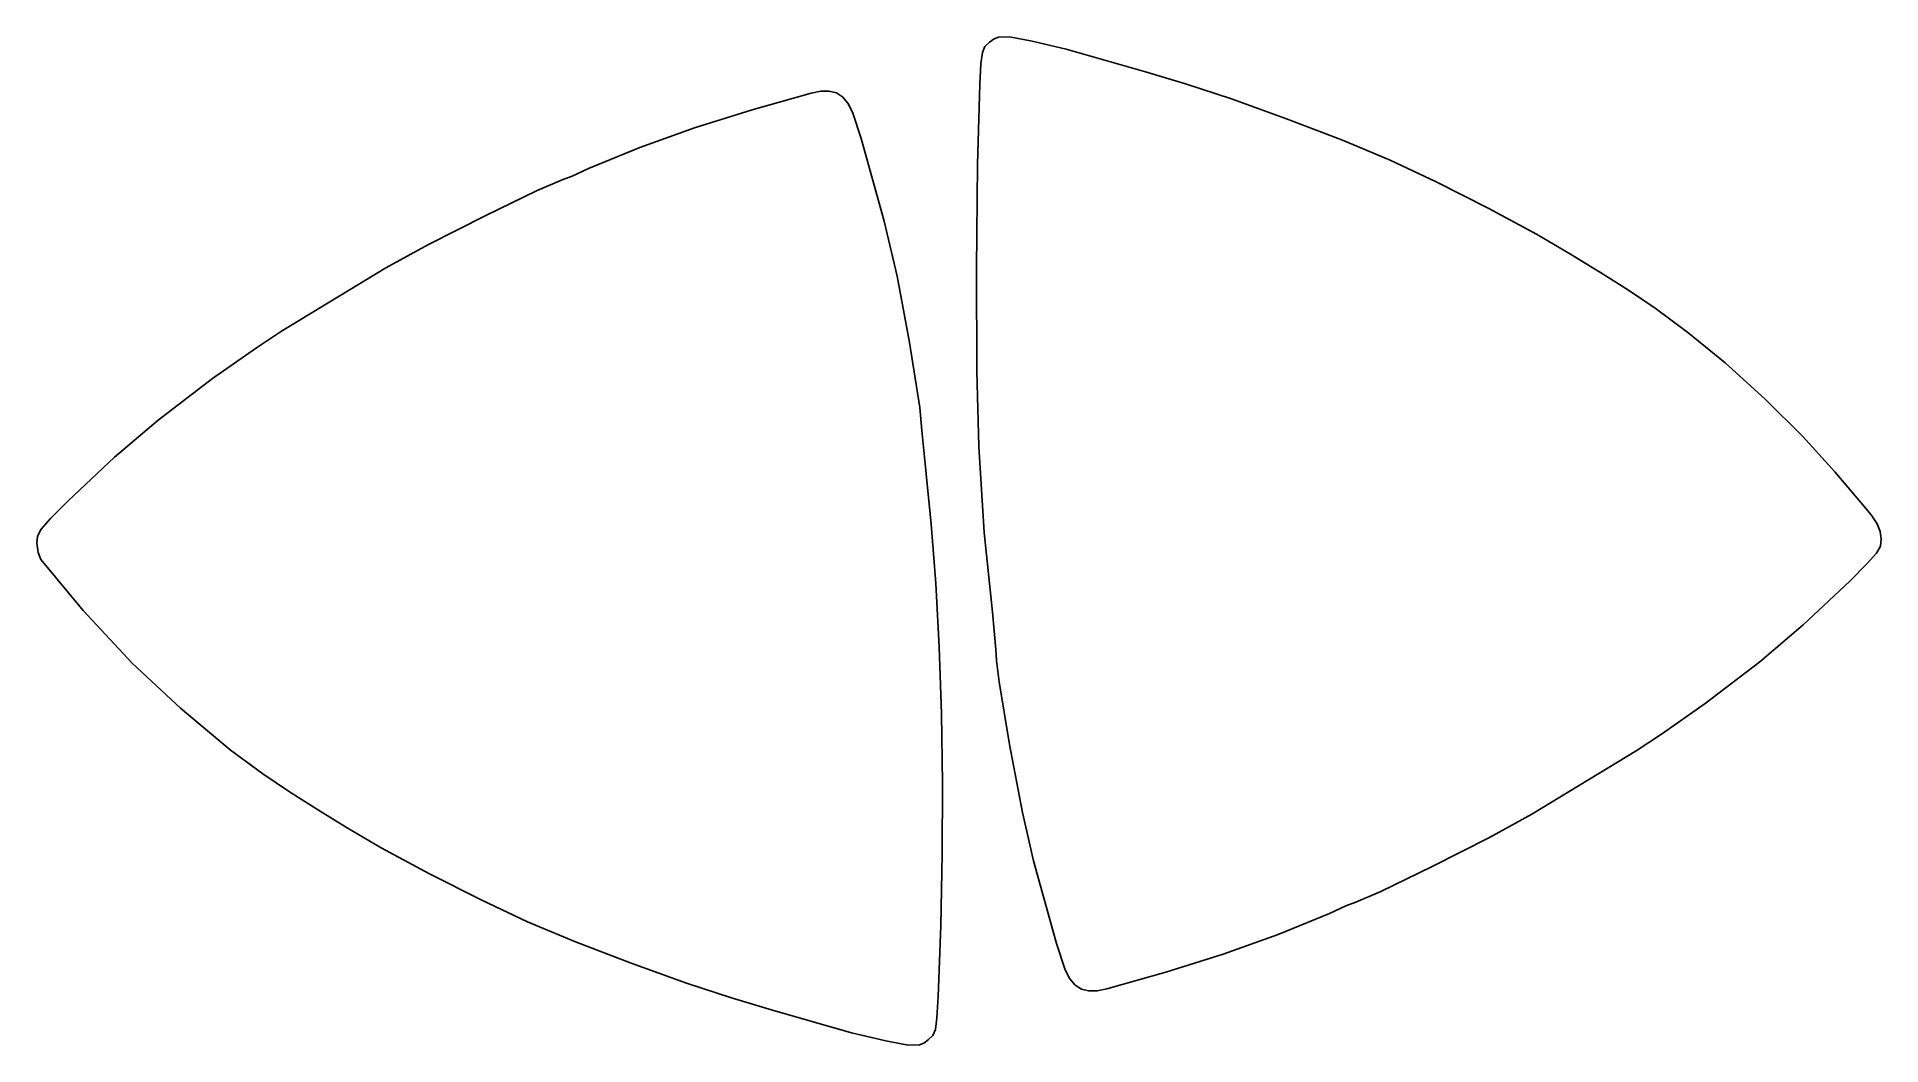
# Model space of a CAD drawing. Extents: x -18.2 to 3.7, y -9 to 3.
import ezdxf

# ---------------------------------------------------------------- set-up
doc = ezdxf.new("R2010")
doc.units = 0
doc.layers.add('MODELSKETCH_VISIBLE', color=7, linetype='CONTINUOUS')

msp = doc.modelspace()

# ---------------------------------------------------------------- linework, layer by layer
at = {"layer": 'MODELSKETCH_VISIBLE'}
for p, q in [((-6.885, 2.903), (-6.941, 2.851)), ((-6.885, 2.903), (-6.941, 2.851)), ((-6.831, 2.942), (-6.885, 2.903)), ((-6.831, 2.942), (-6.885, 2.903)), ((-6.781, 2.963), (-6.831, 2.942)), ((-6.781, 2.963), (-6.831, 2.942)), ((-6.647, 2.965), (-6.781, 2.963)), ((-6.647, 2.965), (-6.781, 2.963)), ((-6.378, 2.916), (-6.647, 2.965)), ((-6.378, 2.916), (-6.647, 2.965)), ((-5.972, 2.818), (-6.378, 2.916)), ((-5.972, 2.818), (-6.378, 2.916)), ((-6.988, 2.646), (-7.002, 2.401)), ((-6.988, 2.646), (-7.002, 2.401)), ((-6.971, 2.781), (-6.988, 2.646)), ((-6.971, 2.781), (-6.988, 2.646)), ((-6.941, 2.851), (-6.971, 2.781)), ((-6.941, 2.851), (-6.971, 2.781)), ((-5.028, 2.55), (-5.972, 2.818)), ((-5.028, 2.55), (-5.972, 2.818)), ((-4.552, 2.405), (-5.028, 2.55)), ((-4.552, 2.405), (-5.028, 2.55)), ((-9.013, 2.293), (-9.715, 2.098)), ((-9.013, 2.293), (-9.715, 2.098)), ((-8.895, 2.317), (-9.013, 2.293)), ((-8.895, 2.317), (-9.013, 2.293)), ((-8.795, 2.32), (-8.895, 2.317)), ((-8.795, 2.32), (-8.895, 2.317)), ((-8.709, 2.299), (-8.795, 2.32)), ((-8.709, 2.299), (-8.795, 2.32)), ((-8.636, 2.252), (-8.709, 2.299)), ((-8.636, 2.252), (-8.709, 2.299)), ((-8.573, 2.176), (-8.636, 2.252)), ((-8.573, 2.176), (-8.636, 2.252)), ((-7.002, 2.401), (-7.029, 1.447)), ((-7.002, 2.401), (-7.029, 1.447)), ((-4.004, 2.227), (-4.552, 2.405)), ((-4.004, 2.227), (-4.552, 2.405)), ((-3.347, 1.991), (-4.004, 2.227)), ((-3.347, 1.991), (-4.004, 2.227)), ((-9.715, 2.098), (-10.399, 1.881)), ((-9.715, 2.098), (-10.399, 1.881)), ((-8.517, 2.07), (-8.573, 2.176)), ((-8.517, 2.07), (-8.573, 2.176)), ((-8.414, 1.755), (-8.517, 2.07)), ((-8.414, 1.755), (-8.517, 2.07)), ((-2.682, 1.735), (-3.347, 1.991)), ((-2.682, 1.735), (-3.347, 1.991)), ((-10.399, 1.881), (-11.053, 1.646)), ((-10.399, 1.881), (-11.053, 1.646)), ((-11.053, 1.646), (-11.664, 1.399)), ((-11.053, 1.646), (-11.664, 1.399)), ((-8.14, 0.771), (-8.414, 1.755)), ((-8.14, 0.771), (-8.414, 1.755)), ((-2.112, 1.497), (-2.682, 1.735)), ((-2.112, 1.497), (-2.682, 1.735)), ((-11.664, 1.399), (-11.859, 1.307)), ((-11.664, 1.399), (-11.859, 1.307)), ((-7.029, 1.447), (-7.041, 0.205)), ((-7.029, 1.447), (-7.041, 0.205)), ((-1.567, 1.24), (-2.112, 1.497)), ((-1.567, 1.24), (-2.112, 1.497)), ((-12.276, 1.136), (-12.888, 0.838)), ((-12.276, 1.136), (-12.888, 0.838)), ((-11.977, 1.263), (-12.276, 1.136)), ((-11.977, 1.263), (-12.276, 1.136)), ((-11.859, 1.307), (-11.977, 1.263)), ((-11.859, 1.307), (-11.977, 1.263)), ((-0.945, 0.925), (-1.567, 1.24)), ((-0.945, 0.925), (-1.567, 1.24)), ((-0.369, 0.616), (-0.945, 0.925)), ((-0.369, 0.616), (-0.945, 0.925)), ((-12.888, 0.838), (-13.57, 0.491)), ((-12.888, 0.838), (-13.57, 0.491)), ((-7.988, 0.116), (-8.14, 0.771)), ((-7.988, 0.116), (-8.14, 0.771)), ((-13.57, 0.491), (-14.077, 0.216)), ((-13.57, 0.491), (-14.077, 0.216)), ((0.036, 0.377), (-0.369, 0.616)), ((0.036, 0.377), (-0.369, 0.616)), ((0.211, 0.27), (0.036, 0.377)), ((0.211, 0.27), (0.036, 0.377)), ((0.391, 0.159), (0.211, 0.27)), ((0.391, 0.159), (0.211, 0.27)), ((-14.077, 0.216), (-15.319, -0.54)), ((-14.077, 0.216), (-15.319, -0.54)), ((-7.838, -0.674), (-7.988, 0.116)), ((-7.838, -0.674), (-7.988, 0.116)), ((-7.041, 0.205), (-7.036, -1.017)), ((-7.041, 0.205), (-7.036, -1.017)), ((0.724, -0.052), (0.391, 0.159)), ((0.724, -0.052), (0.391, 0.159)), ((1.043, -0.267), (0.724, -0.052)), ((1.043, -0.267), (0.724, -0.052)), ((1.433, -0.554), (1.043, -0.267)), ((1.433, -0.554), (1.043, -0.267)), ((-15.319, -0.54), (-15.618, -0.738)), ((-15.319, -0.54), (-15.618, -0.738)), ((1.879, -0.919), (1.433, -0.554)), ((1.879, -0.919), (1.433, -0.554)), ((-15.618, -0.738), (-16.141, -1.103)), ((-15.618, -0.738), (-16.141, -1.103)), ((-7.718, -1.45), (-7.838, -0.674)), ((-7.718, -1.45), (-7.838, -0.674)), ((-7.036, -1.017), (-7.014, -1.912)), ((-7.036, -1.017), (-7.014, -1.912)), ((2.352, -1.348), (1.879, -0.919)), ((2.352, -1.348), (1.879, -0.919)), ((-16.141, -1.103), (-16.791, -1.601)), ((-16.141, -1.103), (-16.791, -1.601)), ((-7.691, -1.722), (-7.718, -1.45)), ((-7.691, -1.722), (-7.718, -1.45)), ((2.803, -1.795), (2.352, -1.348)), ((2.803, -1.795), (2.352, -1.348)), ((-16.791, -1.601), (-17.309, -2.042)), ((-16.791, -1.601), (-17.309, -2.042)), ((-7.647, -2.198), (-7.691, -1.722)), ((-7.647, -2.198), (-7.691, -1.722)), ((-7.014, -1.912), (-6.95, -2.939)), ((-7.014, -1.912), (-6.95, -2.939)), ((3.184, -2.214), (2.803, -1.795)), ((3.184, -2.214), (2.803, -1.795)), ((-17.309, -2.042), (-17.863, -2.56)), ((-17.309, -2.042), (-17.863, -2.56)), ((-7.58, -2.84), (-7.647, -2.198)), ((-7.58, -2.84), (-7.647, -2.198)), ((3.494, -2.579), (3.184, -2.214)), ((3.494, -2.579), (3.184, -2.214)), ((-17.863, -2.56), (-18.073, -2.771)), ((-17.863, -2.56), (-18.073, -2.771)), ((3.615, -2.726), (3.494, -2.579)), ((3.615, -2.726), (3.494, -2.579)), ((-18.073, -2.771), (-18.184, -2.898)), ((-18.073, -2.771), (-18.184, -2.898)), ((-7.526, -3.545), (-7.58, -2.84)), ((-7.526, -3.545), (-7.58, -2.84)), ((3.688, -2.836), (3.615, -2.726)), ((3.688, -2.836), (3.615, -2.726)), ((3.725, -2.927), (3.688, -2.836)), ((3.725, -2.927), (3.688, -2.836)), ((-18.228, -2.981), (-18.235, -3.064)), ((-18.228, -2.981), (-18.235, -3.064)), ((-18.235, -3.064), (-18.221, -3.177)), ((-18.235, -3.064), (-18.221, -3.177)), ((-18.184, -2.898), (-18.228, -2.981)), ((-18.184, -2.898), (-18.228, -2.981)), ((-6.95, -2.939), (-6.851, -3.886)), ((-6.95, -2.939), (-6.851, -3.886)), ((3.735, -3.018), (3.725, -2.927)), ((3.735, -3.018), (3.725, -2.927)), ((3.727, -3.099), (3.735, -3.018)), ((3.727, -3.099), (3.735, -3.018)), ((-18.221, -3.177), (-18.188, -3.259)), ((-18.221, -3.177), (-18.188, -3.259)), ((-18.188, -3.259), (-17.682, -3.867)), ((-18.188, -3.259), (-17.682, -3.867)), ((3.57, -3.309), (3.682, -3.183)), ((3.57, -3.309), (3.682, -3.183)), ((3.682, -3.183), (3.727, -3.099)), ((3.682, -3.183), (3.727, -3.099)), ((3.362, -3.519), (3.57, -3.309)), ((3.362, -3.519), (3.57, -3.309)), ((-7.486, -4.302), (-7.526, -3.545)), ((-7.486, -4.302), (-7.526, -3.545)), ((2.808, -4.037), (3.362, -3.519)), ((2.808, -4.037), (3.362, -3.519)), ((-17.682, -3.867), (-17.101, -4.496)), ((-17.682, -3.867), (-17.101, -4.496)), ((-6.851, -3.886), (-6.81, -4.33)), ((-6.851, -3.886), (-6.81, -4.33)), ((2.29, -4.478), (2.808, -4.037)), ((2.29, -4.478), (2.808, -4.037)), ((-7.46, -5.099), (-7.486, -4.302)), ((-7.46, -5.099), (-7.486, -4.302)), ((-6.81, -4.33), (-6.805, -4.461)), ((-6.81, -4.33), (-6.805, -4.461)), ((-17.101, -4.496), (-16.525, -5.03)), ((-17.101, -4.496), (-16.525, -5.03)), ((-6.805, -4.461), (-6.772, -4.718)), ((-6.805, -4.461), (-6.772, -4.718)), ((1.64, -4.976), (2.29, -4.478)), ((1.64, -4.976), (2.29, -4.478)), ((-6.772, -4.718), (-6.649, -5.464)), ((-6.772, -4.718), (-6.649, -5.464)), ((-16.525, -5.03), (-15.934, -5.525)), ((-16.525, -5.03), (-15.934, -5.525)), ((1.117, -5.341), (1.64, -4.976)), ((1.117, -5.341), (1.64, -4.976)), ((-7.448, -5.925), (-7.46, -5.099)), ((-7.448, -5.925), (-7.46, -5.099)), ((-6.649, -5.464), (-6.495, -6.272)), ((-6.649, -5.464), (-6.495, -6.272)), ((0.818, -5.539), (1.117, -5.341)), ((0.818, -5.539), (1.117, -5.341)), ((-15.934, -5.525), (-15.544, -5.812)), ((-15.934, -5.525), (-15.544, -5.812)), ((-0.424, -6.295), (0.818, -5.539)), ((-0.424, -6.295), (0.818, -5.539)), ((-15.544, -5.812), (-15.225, -6.027)), ((-15.544, -5.812), (-15.225, -6.027)), ((-7.45, -6.769), (-7.448, -5.925)), ((-7.45, -6.769), (-7.448, -5.925)), ((-15.225, -6.027), (-14.892, -6.238)), ((-15.225, -6.027), (-14.892, -6.238)), ((-14.892, -6.238), (-14.712, -6.349)), ((-14.892, -6.238), (-14.712, -6.349)), ((-14.712, -6.349), (-14.537, -6.456)), ((-14.712, -6.349), (-14.537, -6.456)), ((-6.495, -6.272), (-6.361, -6.849)), ((-6.495, -6.272), (-6.361, -6.849)), ((-0.931, -6.57), (-0.424, -6.295)), ((-0.931, -6.57), (-0.424, -6.295)), ((-14.537, -6.456), (-14.132, -6.695)), ((-14.537, -6.456), (-14.132, -6.695)), ((-1.613, -6.917), (-0.931, -6.57)), ((-1.613, -6.917), (-0.931, -6.57)), ((-14.132, -6.695), (-13.556, -7.004)), ((-14.132, -6.695), (-13.556, -7.004)), ((-7.467, -7.619), (-7.45, -6.769)), ((-7.467, -7.619), (-7.45, -6.769)), ((-13.556, -7.004), (-12.934, -7.319)), ((-13.556, -7.004), (-12.934, -7.319)), ((-6.361, -6.849), (-6.088, -7.834)), ((-6.361, -6.849), (-6.088, -7.834)), ((-2.225, -7.215), (-1.613, -6.917)), ((-2.225, -7.215), (-1.613, -6.917)), ((-2.524, -7.342), (-2.225, -7.215)), ((-2.524, -7.342), (-2.225, -7.215)), ((-12.934, -7.319), (-12.389, -7.576)), ((-12.934, -7.319), (-12.389, -7.576)), ((-2.837, -7.477), (-2.642, -7.385)), ((-2.837, -7.477), (-2.642, -7.385)), ((-2.642, -7.385), (-2.524, -7.342)), ((-2.642, -7.385), (-2.524, -7.342)), ((-12.389, -7.576), (-11.819, -7.814)), ((-12.389, -7.576), (-11.819, -7.814)), ((-7.5, -8.464), (-7.467, -7.619)), ((-7.5, -8.464), (-7.467, -7.619)), ((-3.448, -7.725), (-2.837, -7.477)), ((-3.448, -7.725), (-2.837, -7.477)), ((-11.819, -7.814), (-11.154, -8.07)), ((-11.819, -7.814), (-11.154, -8.07)), ((-6.088, -7.834), (-5.984, -8.149)), ((-6.088, -7.834), (-5.984, -8.149)), ((-4.102, -7.96), (-3.448, -7.725)), ((-4.102, -7.96), (-3.448, -7.725)), ((-11.154, -8.07), (-10.497, -8.306)), ((-11.154, -8.07), (-10.497, -8.306)), ((-4.786, -8.177), (-4.102, -7.96)), ((-4.786, -8.177), (-4.102, -7.96)), ((-10.497, -8.306), (-9.949, -8.484)), ((-10.497, -8.306), (-9.949, -8.484)), ((-5.984, -8.149), (-5.928, -8.255)), ((-5.984, -8.149), (-5.928, -8.255)), ((-5.928, -8.255), (-5.865, -8.331)), ((-5.928, -8.255), (-5.865, -8.331)), ((-5.865, -8.331), (-5.792, -8.377)), ((-5.865, -8.331), (-5.792, -8.377)), ((-5.488, -8.372), (-4.786, -8.177)), ((-5.488, -8.372), (-4.786, -8.177)), ((-9.949, -8.484), (-9.473, -8.629)), ((-9.949, -8.484), (-9.473, -8.629)), ((-7.513, -8.719), (-7.5, -8.464)), ((-7.513, -8.719), (-7.5, -8.464)), ((-5.792, -8.377), (-5.706, -8.398)), ((-5.792, -8.377), (-5.706, -8.398)), ((-5.706, -8.398), (-5.606, -8.396)), ((-5.706, -8.398), (-5.606, -8.396)), ((-5.606, -8.396), (-5.488, -8.372)), ((-5.606, -8.396), (-5.488, -8.372)), ((-9.473, -8.629), (-8.529, -8.897)), ((-9.473, -8.629), (-8.529, -8.897)), ((-7.53, -8.858), (-7.513, -8.719)), ((-7.53, -8.858), (-7.513, -8.719)), ((-8.529, -8.897), (-8.123, -8.995)), ((-8.529, -8.897), (-8.123, -8.995)), ((-8.123, -8.995), (-7.854, -9.044)), ((-8.123, -8.995), (-7.854, -9.044)), ((-7.67, -9.021), (-7.616, -8.982)), ((-7.67, -9.021), (-7.616, -8.982)), ((-7.616, -8.982), (-7.56, -8.93)), ((-7.616, -8.982), (-7.56, -8.93)), ((-7.56, -8.93), (-7.53, -8.858)), ((-7.56, -8.93), (-7.53, -8.858)), ((-7.854, -9.044), (-7.72, -9.042)), ((-7.854, -9.044), (-7.72, -9.042)), ((-7.72, -9.042), (-7.67, -9.021)), ((-7.72, -9.042), (-7.67, -9.021))]:
    msp.add_line(p, q, dxfattribs=at)

doc.saveas('drawing.dxf')
